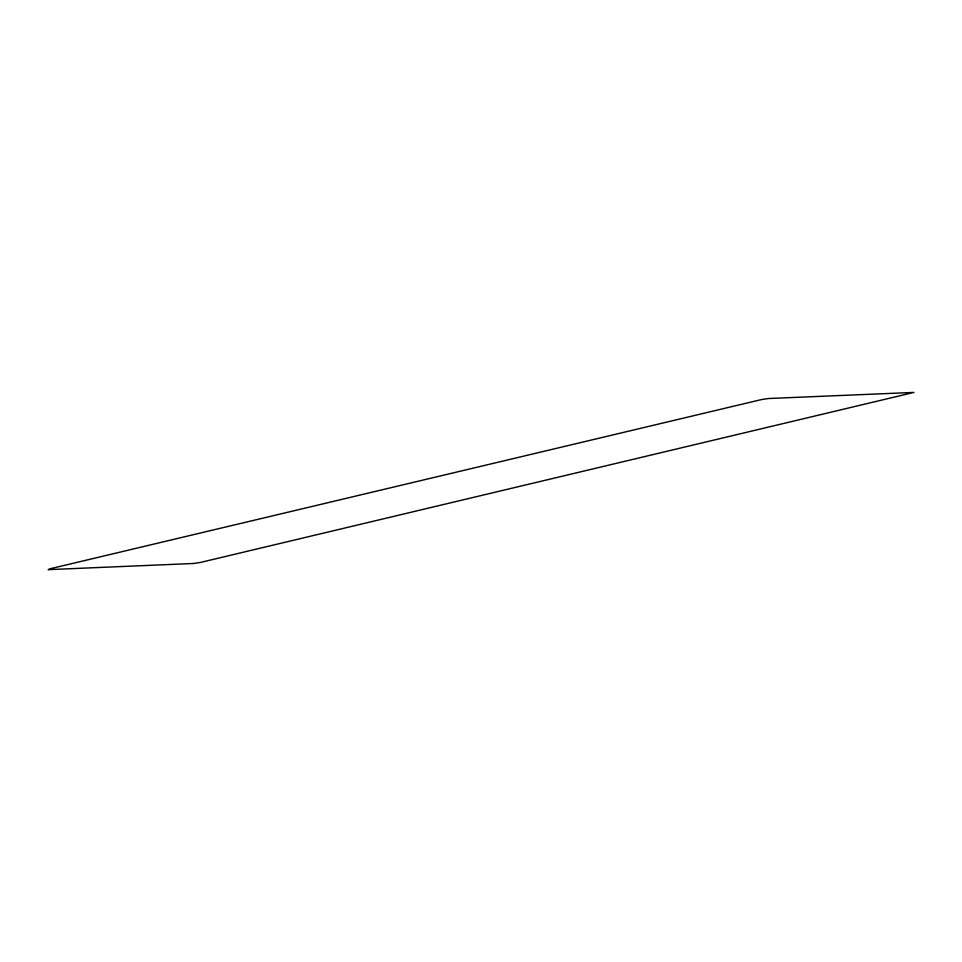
<?xml version="1.0" encoding="UTF-8"?>
<svg xmlns="http://www.w3.org/2000/svg" width="962" height="962" viewBox="0 0 962 962"><rect width="100%" height="100%" fill="white"/><g stroke="black" fill="none" stroke-linecap="round" stroke-linejoin="round"><path stroke-width="1.44" d="M51.503 568.446L48.148 569.648L193.627 563.479L200.373 562.457L913.9 392.424L768.373 398.521L761.627 399.543L51.707 568.386"/></g></svg>
